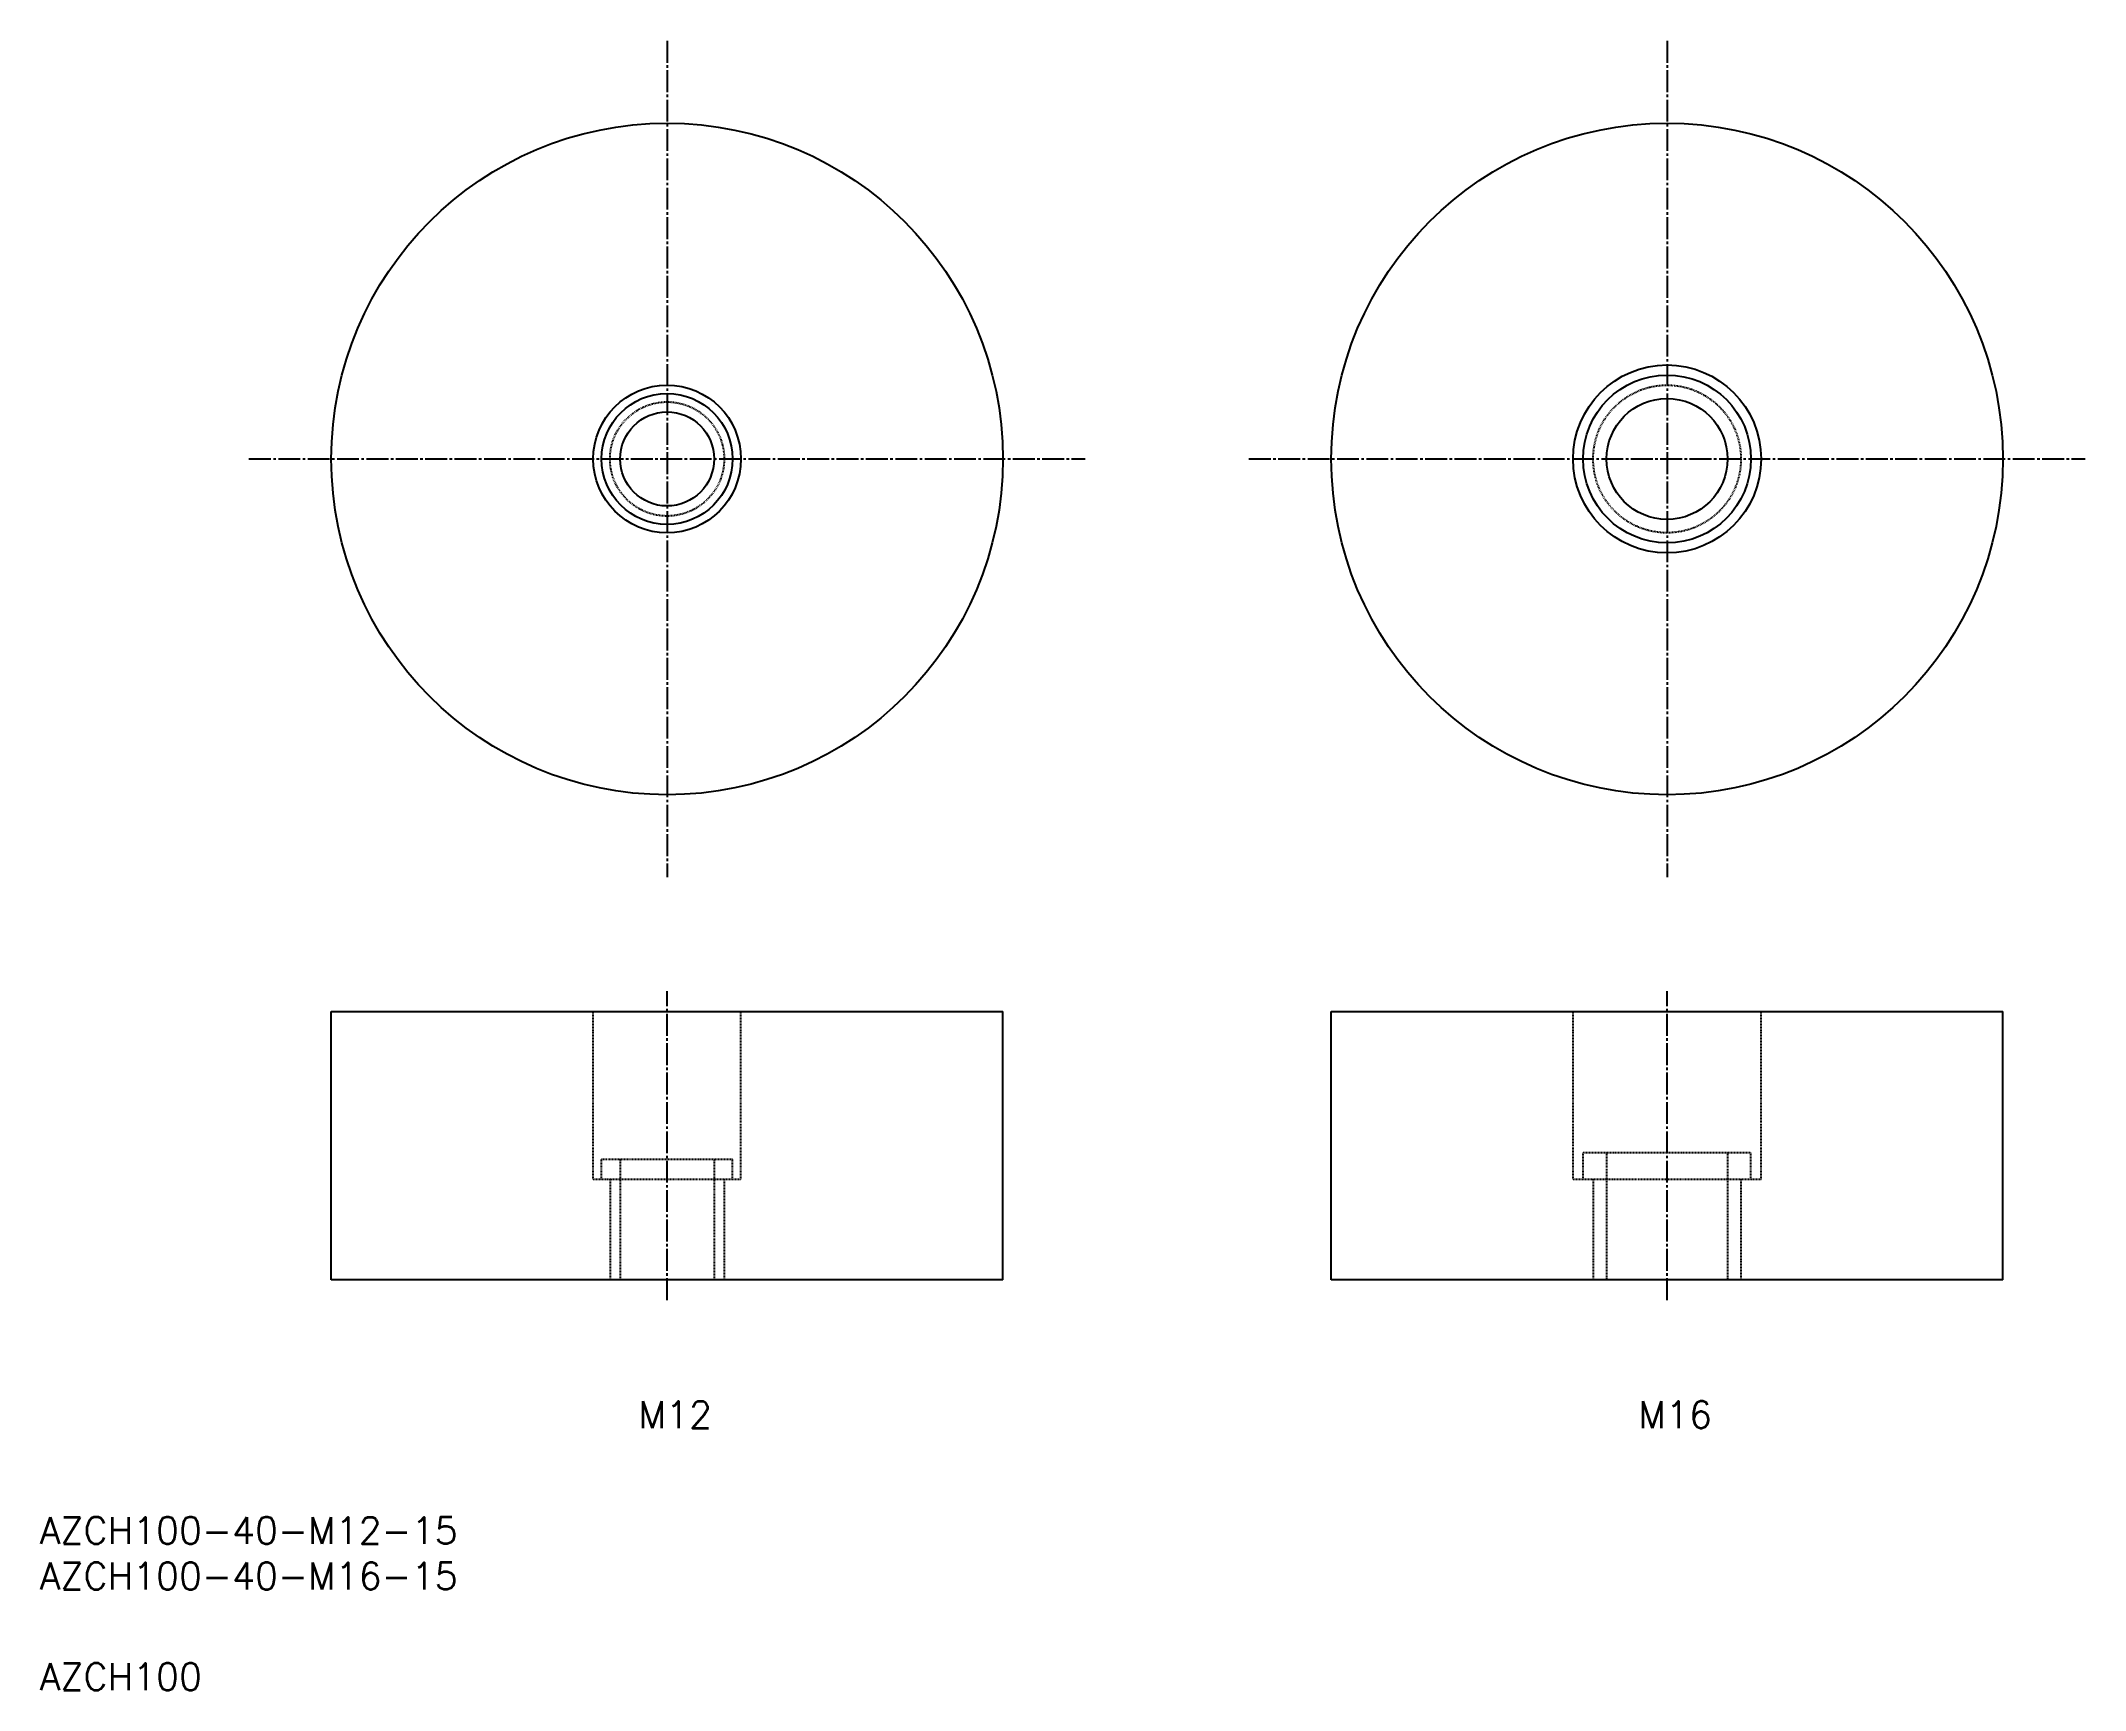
# Model space of a CAD drawing. Extents: x 10 to 315, y 10 to 256.
import ezdxf

# ---------------------------------------------------------------- set-up
doc = ezdxf.new("R2010")
doc.units = 0
doc.header["$LTSCALE"] = 0.25
doc.linetypes.add('CENTER', pattern=[17.5, 13, -1.5, 1.5, -1.5])
doc.linetypes.add('DASHED', pattern=[0.75, 0.5, -0.25])
doc.layers.get('0').update_dxf_attribs({"linetype": 'CONTINUOUS'})
doc.layers.add('CENTER', color=1, linetype='CENTER')
doc.styles.get("Standard").update_dxf_attribs({"font": 'txt', "bigfont": 'BIGFONT'})

msp = doc.modelspace()

# ---------------------------------------------------------------- linework, layer by layer
for p, q in [((53.42, 111.07), (153.42, 111.07)), ((53.42, 71.07), (53.42, 111.07)), ((153.42, 71.07), (153.42, 111.07)), ((202.32, 111.07), (302.32, 111.07)), ((202.32, 71.07), (202.32, 111.07)), ((302.32, 71.07), (302.32, 111.07)), ((153.42, 71.07), (53.42, 71.07)), ((302.32, 71.07), (202.32, 71.07))]:
    msp.add_line(p, q)
at = {"color": 3, "linetype": 'DASHED'}
for p, q in [((92.42, 86.07), (92.42, 111.07)), ((114.42, 86.07), (114.42, 111.07)), ((238.32, 86.07), (238.32, 111.07)), ((266.32, 86.07), (266.32, 111.07)), ((93.67, 89.07), (113.17, 89.07)), ((93.67, 86.07), (93.67, 89.07)), ((96.42, 89.07), (96.42, 71.07)), ((110.42, 89.07), (110.42, 71.07)), ((113.17, 86.07), (113.17, 89.07)), ((239.82, 90.07), (264.82, 90.07)), ((239.82, 86.07), (239.82, 90.07)), ((243.32, 90.07), (243.32, 71.07)), ((261.32, 90.07), (261.32, 71.07)), ((264.82, 86.07), (264.82, 90.07)), ((92.42, 86.07), (114.42, 86.07)), ((94.92, 86.07), (94.92, 71.07)), ((111.92, 86.07), (111.92, 71.07)), ((238.32, 86.07), (266.32, 86.07)), ((241.32, 86.07), (241.32, 71.07)), ((263.32, 86.07), (263.32, 71.07))]:
    msp.add_line(p, q, dxfattribs=at)
for centre in [(103.42, 193.32), (252.32, 193.32)]:
    msp.add_circle(centre, 50)
at = {"color": 7, "linetype": 'CONTINUOUS'}
for centre, radius in [((252.32, 193.32), 14), ((103.42, 193.32), 11), ((252.32, 193.32), 12.5), ((103.42, 193.32), 9.75), ((252.32, 193.32), 9), ((103.42, 193.32), 7)]:
    msp.add_circle(centre, radius, dxfattribs=at)
at = {"color": 3, "linetype": 'DASHED'}
for centre, radius in [((252.32, 193.32), 11), ((103.42, 193.32), 8.5)]:
    msp.add_circle(centre, radius, dxfattribs=at)
at = {"layer": 'CENTER', "color": 1, "linetype": 'CENTER'}
for p, q in [((103.42, 255.57), (103.42, 131.06)), ((252.32, 255.57), (252.32, 131.06)), ((41.16, 193.32), (165.68, 193.32)), ((190.06, 193.32), (314.57, 193.32))]:
    msp.add_line(p, q, dxfattribs=at)
at = {"layer": 'CENTER'}
for p, q in [((103.42, 68.07), (103.42, 114.07)), ((252.32, 68.07), (252.32, 114.07))]:
    msp.add_line(p, q, dxfattribs=at)

# ---------------------------------------------------------------- texts
for s, p in [('M12', (99.14, 49.02)), ('M16', (248.04, 49.02))]:
    msp.add_text(s, height=4).set_placement(p)
at = {"color": 7, "linetype": 'CONTINUOUS'}
for s, p in [('AZCH100-40-M12-15', (10, 31.77)), ('AZCH100-40-M16-15', (10, 25)), ('AZCH100', (10, 10))]:
    msp.add_text(s, height=4, dxfattribs=at).set_placement(p)

doc.saveas('drawing.dxf')
